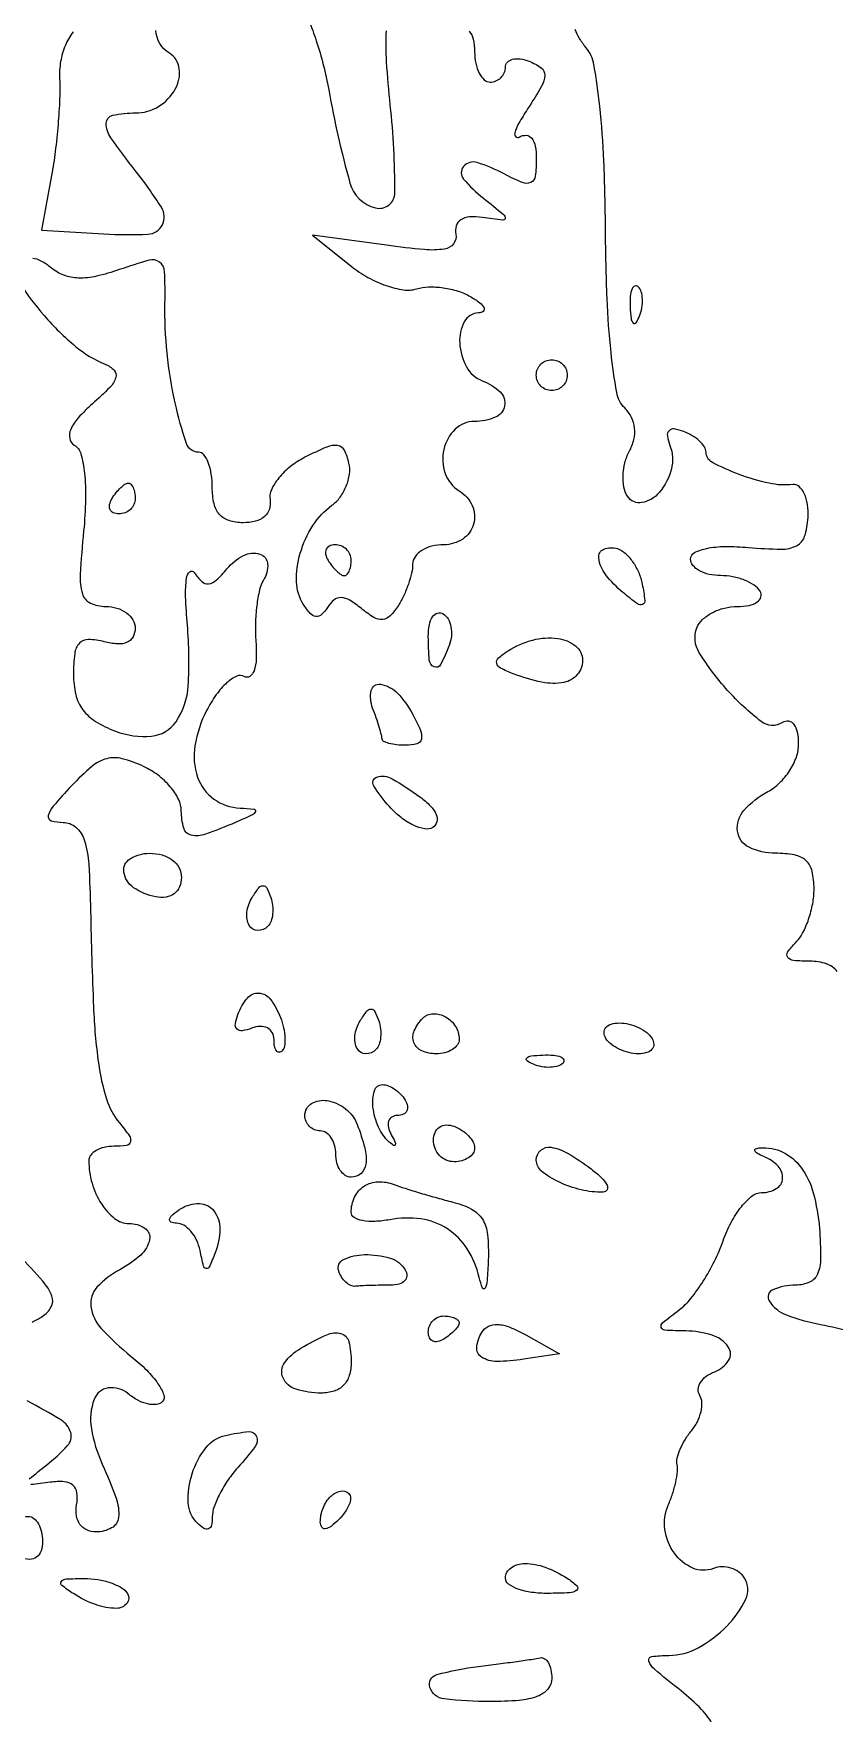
# Model space of a CAD drawing. Extents: x 0 to 4160, y 0 to 3120.
# Drawn here: x 3178.4 to 3230.3, y 1473.2 to 1582.1 of the extents above; entities that cross this region are included whole.
import ezdxf

# ---------------------------------------------------------------- set-up
doc = ezdxf.new("R2010")
doc.units = 0

msp = doc.modelspace()

# ---------------------------------------------------------------- linework, layer by layer
for points in [[(4159.499279, 606.274193, 0.000001), (4159.667734, 974.478125, 0.000057), (4159.806661, 1380.08378, 0.000034), (4159.883999, 1862.25), (4160, 3120), (3296.563358, 3120), (2433.126717, 3120)], [(757.647081, 3119.740147, 0.000002), (520.492565, 3119.487217, 0.4139)], [(1964.75, 0.149832, 0.000016), (2717.930904, 0.232101, 0.000028), (3351.473438, 0.357111)], [(3196.255519, 1582.987944, -0.017979), (3196.740102, 1581.67932, -0.018073), (3197.192853, 1580.119802, -0.017012), (3197.542139, 1578.5, 0.022748), (3198.918281, 1572.455404, 0.270355), (3200.570428, 1570.84252, 0.486912), (3201.829841, 1571.821891, 0.027577), (3201.536903, 1577.5, -0.010701), (3201.29643, 1580.312852, -0.028448), (3201.282319, 1582.328277, -0.037228)], [(3206.640525, 1582.293393, -0.141656), (3206.913702, 1581.784074, -0.052766), (3207, 1580.968615, 0.048824), (3207.073741, 1580.215246, 0.068824), (3207.29375, 1579.578281, 0.089007), (3207.618169, 1579.149351, 0.188615), (3208, 1579, 0.095827), (3208.381687, 1579.07383, 0.097132), (3208.70625, 1579.284531, 0.098664), (3208.923543, 1579.599, 0.102345), (3209, 1579.968615, -0.189513), (3209.125556, 1580.287979, -0.145911), (3209.451166, 1580.479571, -0.098), (3209.947706, 1580.502777, -0.054487), (3210.535885, 1580.347856, -0.06695), (3211.30926, 1579.925251, -0.247507), (3211.544336, 1579.440743, -0.123724), (3211.338677, 1578.724827, -0.013528), (3210.432159, 1577.256117, 0.016628), (3209.871169, 1576.334487, 0.056866), (3209.598402, 1575.689201, 0.292559), (3209.666517, 1575.4549, 0.329233), (3209.896273, 1575.435893, -0.153251), (3210.341763, 1575.549379, -0.216452), (3210.699672, 1575.362582, -0.123622), (3210.929478, 1574.844441, -0.04289), (3211, 1574.023833, -0.031694), (3210.928469, 1572.896495, -0.256831), (3210.634271, 1572.492594, -0.213229), (3210.090381, 1572.482635, -0.022389), (3208.914354, 1573.045837, 0.046588), (3207.16306, 1573.78274, 0.301998), (3206.288584, 1573.529956, 0.364262), (3206.285183, 1572.71518, 0.052408), (3207.573001, 1571.462413, -0.003239), (3208.878371, 1570.421068, -0.24201), (3208.984428, 1570.181047, -0.430569), (3208.83303, 1570.053832, -0.005854), (3207.5, 1570.222745, 0.050712), (3206.673494, 1570.252853, 0.126533), (3206.103411, 1570.066048, 0.179861), (3205.812407, 1569.680454, 0.125437), (3205.789839, 1569.130482, -0.228745), (3205.638945, 1568.517046, -0.182684), (3205.040373, 1568.175545, -0.062731), (3203.745415, 1568.13437, -0.01069), (3201.289839, 1568.417738), (3196.5, 1569.074512), (3199, 1567.067837, 0.042442), (3200.084449, 1566.339325, 0.042752), (3201.27376, 1565.806428, 0.046326), (3202.389044, 1565.529699, 0.112508), (3203.229821, 1565.591564, -0.068596), (3204.021318, 1565.719736, -0.041401), (3204.971497, 1565.663429, -0.040706), (3205.925053, 1565.446876, -0.055692), (3206.729821, 1565.091392, -0.028959), (3207.334162, 1564.691009, -0.118533), (3207.612822, 1564.354616, -0.363602), (3207.55882, 1564.135497, -0.153016), (3207.25, 1564.030409, 0.272264), (3206.333224, 1563.460777, 0.135839), (3206.034043, 1562.078578, 0.111438), (3206.47658, 1560.532748, 0.177739), (3207.5, 1559.638374, -0.098645), (3208.652194, 1558.911083, -0.254908), (3208.94416, 1558.005536, -0.253424), (3208.341093, 1557.265375, -0.09799), (3207, 1557, 0.193987), (3205.74068, 1556.492312, 0.14748), (3205.005255, 1555.182221, 0.139409), (3205.096176, 1553.626156, 0.172127), (3206, 1552.5, -0.148632), (3206.847111, 1551.538273, -0.178179), (3206.936213, 1550.342191, -0.177865), (3206.228473, 1549.372218, -0.14817), (3205, 1549, 0.060533), (3204.234059, 1548.90693, 0.078496), (3203.583002, 1548.632812, 0.095937), (3203.144102, 1548.226823, 0.156456), (3202.984687, 1547.75, -0.053929), (3202.91458, 1547.168597, -0.025888), (3202.707009, 1546.445451, -0.025314), (3202.409862, 1545.705587, -0.032924), (3202.060903, 1545.064302, -0.052434), (3201.530735, 1544.393657, -0.180212), (3201.037045, 1544.160945, -0.157662), (3200.467351, 1544.293651, -0.037796), (3199.665243, 1544.86286, 0.035772), (3198.909599, 1545.403703, 0.129174), (3198.347601, 1545.573107, 0.180325), (3197.885888, 1545.419602, 0.085063), (3197.464028, 1544.941796, -0.065199), (3197.081918, 1544.472918, -0.224857), (3196.718747, 1544.354803, -0.18083), (3196.339523, 1544.554992, -0.041642), (3195.897828, 1545.143237, -0.135096), (3195.458749, 1546.602609, -0.076452), (3195.69783, 1548.446819, -0.072329), (3196.512415, 1550.242215, -0.092534), (3197.754257, 1551.562259, 0.077227), (3198.286984, 1552.095116, 0.061742), (3198.682279, 1552.805472, 0.062745), (3198.886986, 1553.577636, 0.086888), (3198.858741, 1554.292012, 0.064862), (3198.561349, 1555.12635, 0.246637), (3198.124038, 1555.435411, 0.135316), (3197.4173, 1555.337696, 0.016816), (3196, 1554.670429, 0.047632), (3195.061738, 1554.070571, 0.055542), (3194.306235, 1553.330622, 0.064247), (3193.83242, 1552.568986, 0.149084), (3193.744628, 1551.9088, -0.121276), (3193.698016, 1551.309242, -0.138311), (3193.376784, 1550.833437, -0.11254), (3192.791449, 1550.530236, -0.063536), (3191.994628, 1550.428571, -0.074408), (3191.085911, 1550.564557, -0.139956), (3190.468162, 1550.965055, -0.125745), (3190.114208, 1551.666512, -0.054339), (3190, 1552.714286, 0.036939), (3189.935241, 1553.589644, 0.05563), (3189.73959, 1554.328571, 0.072963), (3189.453145, 1554.833943, 0.23137), (3189.113499, 1555, -0.3225), (3188.326386, 1555.56662, -0.025457), (3187.593449, 1558.194283, -0.030091), (3187.07022, 1561.41703, -0.029623), (3186.933865, 1564.696299, 0.01536), (3186.907455, 1566.720425, 0.228849), (3186.581108, 1567.326828, 0.229131), (3185.903511, 1567.447782, 0.015398), (3183.974288, 1566.841192, -0.027103), (3182.485276, 1566.411026, -0.062644), (3181.329121, 1566.292781, -0.082378), (3180.388106, 1566.471406, -0.085394), (3179.568138, 1566.943451, 0.044298), (3178.909888, 1567.397841, 0.11548), (3178.361346, 1567.558972, 0.159243)], [(3180.975766, 1582.2495, 0.063913), (3180.475987, 1581.38571, 0.057963), (3180.170301, 1580.326951, 0.053086), (3180.103133, 1579.193816, -0.022131), (3180.106484, 1577.910036, -0.010302), (3180.002873, 1576.247702, -0.010184), (3179.822292, 1574.504419, -0.014008), (3179.584409, 1572.947297), (3178.939346, 1569.394594), (3182.969673, 1569.156787, 0.025637), (3185.830515, 1569.134832, 0.27379), (3186.765411, 1569.744769, 0.262935), (3186.701738, 1570.880924, 0.02408), (3185, 1573.272871, -0.01263), (3183.420567, 1575.388655, -0.157385), (3183.124853, 1576.331943, -0.354222), (3183.552752, 1576.851155, -0.050205), (3185.031385, 1577, 0.137645), (3186.507431, 1577.414187, 0.128016), (3187.601277, 1578.544489, 0.162031), (3187.860038, 1579.867899, 0.225994), (3187.216251, 1580.866349, -0.24611), (3186.34009, 1582.346088, -0.010046)], [(3230.495223, 1521.342076, 0.151209), (3229.798175, 1521.832509, 0.078406), (3228.736642, 1522, -0.020801), (3227.675904, 1522.044147, -0.209185), (3227.295134, 1522.25, -0.331857), (3227.287586, 1522.594303, -0.041642), (3227.8, 1523.2, 0.075503), (3228.260236, 1523.825061, 0.038434), (3228.6475, 1524.723125, 0.037078), (3228.911582, 1525.73134, 0.045545), (3229, 1526.7, 0.055114), (3228.874683, 1527.833436, 0.152877), (3228.478261, 1528.52, 0.141861), (3227.738729, 1528.888166, 0.045049), (3226.5, 1529, -0.111907), (3224.789282, 1529.387738, -0.25552), (3224.039504, 1530.427634, -0.215534), (3224.458871, 1531.782288, -0.088885), (3226, 1533, 0.070299), (3226.764912, 1533.559778, 0.05627), (3227.4125, 1534.350448, 0.057679), (3227.852015, 1535.240707, 0.086052), (3228, 1536.094201, 0.04767), (3227.927852, 1536.849214, 0.11615), (3227.700397, 1537.356094, 0.198532), (3227.357078, 1537.555303, 0.173555), (3226.948731, 1537.468314, -0.312639), (3225.574751, 1537.540445, -0.04475), (3223.393703, 1539.563813, -0.044411), (3221.560522, 1542.002054, -0.234757), (3221.406936, 1543.618075, -0.114604), (3221.764486, 1544.146786, -0.065771), (3222.395512, 1544.594059, -0.060303), (3223.1888, 1544.897008, -0.06116), (3224.027632, 1545, 0.047067), (3224.785336, 1545.071484, 0.102478), (3225.322431, 1545.29375, 0.180106), (3225.555628, 1545.621929, 0.20661), (3225.5, 1546, 0.111412), (3225.123976, 1546.383556, 0.050262), (3224.49335, 1546.70625, 0.046318), (3223.729296, 1546.925923, 0.046881), (3222.940983, 1547, -0.053589), (3222.198413, 1547.079816, -0.073356), (3221.570164, 1547.316722, -0.093117), (3221.148404, 1547.66677, -0.174837), (3221, 1548.078204, -0.282106), (3221.252968, 1548.490879, -0.068424), (3222.042094, 1548.764989, -0.047407), (3223.233608, 1548.888082, -0.023912), (3224.74436, 1548.828204, 0.017107), (3226.871223, 1548.714908, 0.121378), (3227.871383, 1548.941259, 0.203483), (3228.390042, 1549.550611, 0.062789), (3228.608429, 1550.762622, 0.047324), (3228.572636, 1551.620061, 0.07474), (3228.365716, 1552.325023, 0.104932), (3228.029101, 1552.773562, 0.209533), (3227.61407, 1552.904135, -0.081604), (3226.093446, 1552.987189, -0.035364), (3224.144952, 1553.564633, -0.030038), (3222.408104, 1554.337898, -0.279957), (3222, 1555.009643, 0.149787), (3221.896559, 1555.347189, 0.05821), (3221.574335, 1555.721304, 0.050805), (3221.105352, 1556.07192, 0.043537), (3220.550928, 1556.342084, 0.051636), (3219.9368, 1556.507579, 0.243463), (3219.60089, 1556.397161, 0.23966), (3219.493773, 1556.057066, 0.050314), (3219.662803, 1555.436338, -0.155418), (3219.751132, 1553.916156, -0.112248), (3218.97105, 1552.395135, -0.173203), (3217.846167, 1551.735526, -0.310587), (3216.908047, 1552.148784, -0.093659), (3216.678635, 1552.74592, -0.054984), (3216.624801, 1553.511861, -0.052363), (3216.742136, 1554.319236, -0.060686), (3217.022971, 1555.042922, 0.064095), (3217.317685, 1555.817934, 0.084917), (3217.367331, 1556.569713, 0.089754), (3217.165919, 1557.263572, 0.081141), (3216.729288, 1557.870712, -0.154258), (3216.213045, 1558.864028, -0.01643), (3215.844391, 1561.473692, -0.016904), (3215.586668, 1564.965502, -0.008299), (3215.482933, 1569.422217, 0.008548), (3215.377111, 1573.873166, 0.016494), (3215.114166, 1577.427187, 0.016453), (3214.736476, 1580.11239, 0.130758), (3214.215516, 1581.240319, -0.034941), (3213.792627, 1581.829095, -0.050741), (3213.513639, 1582.404258, -0.063529)], [(3177.547334, 1565.927886, 0.035276), (3179.108632, 1563.855254, 0.039321), (3181.135503, 1561.865857, 0.078476), (3183.056818, 1560.711982, -0.106204), (3183.638238, 1560.31777, -0.275288), (3183.747412, 1559.843153, -0.118013), (3183.353186, 1559.194507, -0.017457), (3182.228505, 1558.136556, 0.028906), (3181.316192, 1557.238146, 0.080133), (3180.827664, 1556.484887, 0.150178), (3180.758434, 1555.89742, 0.212201), (3181.051471, 1555.468189, -0.189771), (3181.478432, 1554.897291, -0.039554), (3181.716658, 1553.645044, -0.033384), (3181.787984, 1551.95516, -0.018551), (3181.66085, 1549.895887, 0.010048), (3181.438901, 1547.080135, 0.085755), (3181.580545, 1545.826692, 0.214804), (3182.096909, 1545.22203, 0.110654), (3183.087884, 1545, -0.07189), (3183.818588, 1544.894394, -0.086993), (3184.438316, 1544.586876, -0.100404), (3184.852622, 1544.129931, -0.1349), (3185, 1543.59362, -0.121219), (3184.861786, 1543.031896, -0.169691), (3184.487449, 1542.681695, -0.120594), (3183.863891, 1542.570873, -0.047946), (3183, 1542.710251, 0.056429), (3181.974062, 1542.858009, 0.214301), (3181.389793, 1542.616533, 0.160988), (3181.080678, 1541.955522, 0.029556), (3181, 1540.591881, 0.057794), (3181.151225, 1539.287932, 0.101902), (3181.605356, 1538.308142, 0.095989), (3182.431976, 1537.5499, 0.046926), (3183.720276, 1536.916251, 0.114058), (3186.064109, 1536.595062, 0.224686), (3187.647766, 1537.529297, 0.134937), (3188.439407, 1539.859211, 0.036353), (3188.386632, 1543.799064, -0.012334), (3188.273892, 1545.632864, -0.041503), (3188.329397, 1546.832788, -0.178212), (3188.542138, 1547.239532, -0.461093), (3188.828785, 1547.202666, 0.059375), (3189.317785, 1546.61905, 0.220178), (3189.761872, 1546.471229, 0.162594), (3190.256909, 1546.700952, 0.030316), (3190.951578, 1547.441655, -0.100479), (3192.01933, 1548.301202, -0.196796), (3193.088584, 1548.396483, -0.313528), (3193.587128, 1547.75861, -0.153523), (3193.320473, 1546.709519, 0.082254), (3193.060306, 1546.075576, 0.025577), (3192.881327, 1545.05828, 0.024801), (3192.794836, 1543.882345, 0.024975), (3192.82555, 1542.706382, -0.028135), (3192.847269, 1541.609358, -0.072744), (3192.704583, 1540.832702, -0.163921), (3192.426082, 1540.467775, -0.295024), (3192.063977, 1540.46046, 0.253984), (3191.583145, 1540.487475, 0.07404), (3190.945304, 1540.061203, 0.05469), (3190.258801, 1539.285671, 0.034528), (3189.630215, 1538.251808, 0.078781), (3188.875885, 1535.975642, 0.123965), (3189.047548, 1533.934276, 0.155181), (3190.09886, 1532.517742, 0.146818), (3191.79969, 1531.929715, -0.014828), (3192.686246, 1531.866693, -0.477519), (3192.790019, 1531.708016, -0.209421), (3192.595917, 1531.488797, -0.00684), (3191.5, 1531, -0.015905), (3189.548941, 1530.234151, -0.139107), (3188.630567, 1530.173633, -0.278396), (3188.149936, 1530.624701, -0.067506), (3187.992198, 1531.75, 0.116038), (3187.811617, 1532.502564, 0.05927), (3187.272092, 1533.317235, 0.054133), (3186.482711, 1534.066437, 0.054306), (3185.55173, 1534.62782, 0.043569), (3184.157476, 1535.132082, 0.131163), (3183.154479, 1535.131194, 0.111877), (3182.191345, 1534.624193, 0.027314), (3180.885218, 1533.37782, 0.009949), (3179.682709, 1532.045659, 0.121413), (3179.372235, 1531.43859, 0.397497), (3179.562297, 1531.110897, 0.072255), (3180.325686, 1531, -0.179873), (3181.160148, 1530.689768, -0.140297), (3181.694405, 1529.874569, -0.059753), (3181.988361, 1528.277324, -0.010748), (3182.112982, 1525.25, 0.005229), (3182.300317, 1519.029154, 0.02364), (3182.618864, 1515.411841, 0.041481), (3183.135163, 1513.081378, 0.098261), (3183.97859, 1511.525798, -0.019399), (3184.617237, 1510.692516, -0.214305), (3184.695869, 1510.289986, -0.309642), (3184.441843, 1510.057604, -0.035107), (3183.622445, 1510, 0.054641), (3183.001781, 1509.931969, 0.0743), (3182.476593, 1509.730275, 0.093875), (3182.124205, 1509.432134, 0.172016), (3182, 1509.081787, 0.070098), (3182.207177, 1507.61129, 0.072237), (3182.812146, 1506.271585, 0.083782), (3183.667999, 1505.325864, 0.168587), (3184.606989, 1505, -0.146295), (3185.630362, 1504.694023, -0.306428), (3185.935694, 1503.961764, -0.161399), (3185.357626, 1502.951381, -0.059994), (3184, 1502, 0.083563), (3182.523067, 1500.858151, 0.223232), (3182.131163, 1499.620485, 0.154727), (3182.806208, 1498.185194, 0.037486), (3184.75, 1496.377201, -0.02762), (3185.751457, 1495.481867, -0.045411), (3186.478974, 1494.609849, -0.059286), (3186.864847, 1493.879583, -0.295353), (3186.774166, 1493.447135, -0.174746), (3186.383398, 1493.261389, -0.082001), (3185.817298, 1493.298757, -0.066003), (3185.168302, 1493.544053, -0.049927), (3184.535999, 1493.970123, 0.210275), (3183.259505, 1494.334716, 0.278214), (3182.339218, 1493.592034, 0.129264), (3182.164296, 1491.695844, 0.065698), (3182.86854, 1489.389177, -0.020094), (3183.762335, 1487.198257, -0.110659), (3183.922551, 1485.940926, -0.248798), (3183.475972, 1485.261339, -0.126094), (3182.456163, 1485, -0.106017), (3181.859011, 1485.128056, -0.132787), (3181.422467, 1485.485803, -0.12006), (3181.1977, 1486.046474, -0.077316), (3181.206163, 1486.75, 0.070648), (3181.226128, 1487.539145, 0.187897), (3180.966738, 1488.028712, 0.163163), (3180.411963, 1488.255864, 0.050768), (3179.5, 1488.222745, -0.006849), (3178.235859, 1488.065117, -0.382027)], [(3222.46217, 1472.450211, 0.075024), (3221.704005, 1473.492225, 0.029299), (3220.378278, 1474.686882, -0.005871), (3218.648969, 1476.104293, -0.137175), (3218.294221, 1476.623047, -0.472125), (3218.477724, 1476.918985, -0.032806), (3219.595012, 1476.995033, 0.126012), (3221.484256, 1477.483626, 0.073268), (3223.360159, 1478.909849, 0.081899), (3224.569412, 1480.636212, 0.255656), (3224.496811, 1482.00516, 0.098961), (3224.129543, 1482.398721, 0.081285), (3223.613628, 1482.654621, 0.079372), (3223.03114, 1482.736604, 0.087176), (3222.471962, 1482.627615, -0.196453), (3221.136529, 1482.656409, -0.136513), (3219.949935, 1483.617678, -0.12016), (3219.332099, 1485.167233, -0.138977), (3219.546883, 1486.737265, 0.024274), (3219.827568, 1487.474895, 0.024558), (3220.034201, 1488.233429, 0.025274), (3220.147597, 1488.90894, 0.084869), (3220.123672, 1489.35526, -0.115141), (3220.126368, 1489.77732, -0.040584), (3220.316114, 1490.356125, -0.037695), (3220.636289, 1490.981372, -0.036043), (3221.051003, 1491.561455, 0.055616), (3221.4366, 1492.147943, 0.059712), (3221.672357, 1492.79139, 0.067193), (3221.731295, 1493.39247, 0.130007), (3221.591833, 1493.85141, -0.159669), (3221.494147, 1494.256002, -0.122274), (3221.63952, 1494.690174, -0.095341), (3222.016632, 1495.089703, -0.064524), (3222.569126, 1495.388152, 0.160116), (3223.460491, 1496.1148, 0.305781), (3223.4391, 1496.998895, 0.1637), (3222.394709, 1497.758106, 0.072512), (3220.690983, 1498.031803, -0.009008), (3219.336883, 1498.075867, -0.312184), (3219.097102, 1498.260331, -0.308222), (3219.183573, 1498.552122, -0.008867), (3220.254429, 1499.395284, 0.061599), (3221.005021, 1500.12647, 0.027011), (3221.814679, 1501.257134, 0.026231), (3222.554818, 1502.564986, 0.031787), (3223.102254, 1503.863481, -0.037296), (3223.623984, 1505.063926, -0.046919), (3224.286354, 1506.078648, -0.0543), (3224.982804, 1506.781847, -0.172101), (3225.597825, 1507, 0.131517), (3226.553303, 1507.255746, 0.250748), (3226.961686, 1507.912414, 0.210864), (3226.666873, 1508.718464, 0.105638), (3225.75, 1509.337719, -0.027081), (3225.32303, 1509.537518, -0.167635), (3225.160937, 1509.712635, -0.426864), (3225.214739, 1509.842674, -0.077169), (3225.5, 1509.90574, -0.128056), (3226.971739, 1509.6209, -0.123368), (3228.141788, 1508.652465, -0.092589), (3228.945826, 1506.984801, -0.046536), (3229.346406, 1504.673333, -0.018418), (3229.427221, 1502.739222, -0.100147), (3229.225324, 1501.715392, -0.191855), (3228.71217, 1501.189806, -0.104948), (3227.817847, 1501, 0.098979), (3226.328306, 1500.702216, 0.463873), (3226.097603, 1499.97577, 0.163521), (3227.204946, 1499.070245, 0.043991), (3229.42146, 1498.448756, -0.022114), (3231.477064, 1497.968174, -0.171657)], [(3178.316197, 1498.603632, 0.032225), (3178.97104, 1498.96094, 0.12839), (3179.55533, 1499.586252, 0.217972), (3179.602306, 1500.287555, 0.090269), (3179.02161, 1501.251059, 0.013423), (3177.47104, 1502.917849, 0.025501)], [(3178.139446, 1488.434132, -0.005031), (3179.25, 1489.332988, 0.037471), (3180.622791, 1490.599814, 0.26657), (3180.82099, 1491.447867, 0.184407), (3180.193698, 1492.26258, 0.018172), (3178, 1493.5, -0.06686)]]:
    msp.add_lwpolyline(points, format="xyb")
for points in [[(3217.078947, 1564.416667, 0.018894), (3217.137993, 1563.670344, 0.168741), (3217.279315, 1563.37858, 0.470617), (3217.461564, 1563.395823, 0.054073), (3217.683114, 1563.8125, 0.051402), (3217.839148, 1564.359369, 0.05415), (3217.876576, 1564.916927, 0.060344), (3217.797407, 1565.402231, 0.126455), (3217.604167, 1565.729167, 0.296942), (3217.385309, 1565.77538, 0.208169), (3217.200665, 1565.592839, 0.077125), (3217.089945, 1565.112848, 0.028489)], [(3213, 1560, -0.099038), (3212.923658, 1559.618362, -0.097945), (3212.70625, 1559.29375, -0.097945), (3212.381638, 1559.076342, -0.099038), (3212, 1559, -0.099038), (3211.618362, 1559.076342, -0.097945), (3211.29375, 1559.29375, -0.097945), (3211.076342, 1559.618362, -0.099038), (3211, 1560, -0.099038), (3211.076342, 1560.381638, -0.097945), (3211.29375, 1560.70625, -0.097945), (3211.618362, 1560.923658, -0.099038), (3212, 1561, -0.099038), (3212.381638, 1560.923658, -0.097945), (3212.70625, 1560.70625, -0.097945), (3212.923658, 1560.381638, -0.099038)], [(3185, 1552, -0.105053), (3184.918938, 1551.618444, -0.099167), (3184.688914, 1551.29375, -0.09642), (3184.345238, 1551.076123, -0.093332), (3183.940983, 1551, -0.108972), (3183.586039, 1551.078288, -0.182303), (3183.3746, 1551.29375, -0.161196), (3183.343488, 1551.6179, -0.082592), (3183.5, 1552, -0.029505), (3183.768994, 1552.382774, -0.035638), (3184.066025, 1552.70625, -0.038439), (3184.34829, 1552.934461, -0.151918), (3184.559017, 1553, -0.210953), (3184.727648, 1552.92554, -0.081139), (3184.870461, 1552.70625, -0.061769), (3184.967655, 1552.382849, -0.042167)], [(3197.5, 1548, 0.029505), (3197.768994, 1547.617226, 0.035638), (3198.066025, 1547.29375, 0.038439), (3198.34829, 1547.065539, 0.151918), (3198.559017, 1547, 0.210953), (3198.727648, 1547.07446, 0.081139), (3198.870461, 1547.29375, 0.061769), (3198.967655, 1547.617151, 0.042167), (3199, 1548, 0.105053), (3198.918938, 1548.381556, 0.099167), (3198.688914, 1548.70625, 0.09642), (3198.345238, 1548.923877, 0.093332), (3197.940983, 1549, 0.108972), (3197.586039, 1548.921712, 0.182303), (3197.3746, 1548.70625, 0.161196), (3197.343488, 1548.3821, 0.082592)], [(3217.865339, 1546.448966, -0.016462), (3218.033766, 1545.395182, -0.332895), (3217.882946, 1545.130014, -0.269635), (3217.547973, 1545.168979, -0.012546), (3216.615339, 1545.904277, -0.054734), (3215.49731, 1547.060251, -0.133711), (3215.04699, 1548.144934, -0.338837), (3215.380587, 1548.71991, -0.180186), (3216.25, 1548.750467, -0.105041), (3216.755438, 1548.453828, -0.054749), (3217.240131, 1547.902719, -0.050949), (3217.632812, 1547.200973, -0.05429)], [(3205.349337, 1542.467975, -0.027681), (3204.794126, 1541.230543, -0.395517), (3204.377209, 1541.082867, -0.275668), (3204.063011, 1541.523001, -0.020503), (3204, 1543.059017, -0.045552), (3204.068264, 1543.806756, -0.099152), (3204.280921, 1544.339579, -0.177225), (3204.594852, 1544.57458, -0.214542), (3204.956326, 1544.526992, -0.126981), (3205.279146, 1544.190464, -0.081026), (3205.466258, 1543.678351, -0.072258), (3205.493102, 1543.073335, -0.066719)], [(3214, 1541.5, -0.1805), (3213.656751, 1540.580149, -0.168456), (3212.78401, 1540.077309, -0.099123), (3211.364394, 1540.08962, -0.040055), (3209.497942, 1540.639163, -0.026892), (3208.677792, 1541.005596, -0.222828), (3208.434782, 1541.319776, -0.274684), (3208.546388, 1541.660796, -0.038367), (3209.166154, 1542.123851, -0.076648), (3210.771876, 1542.825522, -0.097136), (3212.3842, 1542.930979, -0.136872), (3213.547585, 1542.438556, -0.228439)], [(3203, 1538, -0.0226), (3203.499454, 1536.955954, -0.158653), (3203.547449, 1536.401388, -0.275318), (3203.254769, 1536.09693, -0.067049), (3202.535184, 1536, -0.025747), (3201.946904, 1536.030313, -0.040772), (3201.45096, 1536.12285, -0.049207), (3201.09993, 1536.256705, -0.284352), (3201, 1536.418213, 0.065182), (3200.967516, 1536.666328, 0.008575), (3200.821697, 1537.178225, 0.009838), (3200.625425, 1537.781926, 0.008099), (3200.393011, 1538.418213, -0.142908), (3200.299683, 1539.546709, -0.401873), (3200.891951, 1539.956418, -0.162996), (3201.999615, 1539.376635, -0.068616)], [(3203.460361, 1532.652643, -0.041085), (3204.140191, 1532.064166, -0.095247), (3204.511373, 1531.504068, -0.162168), (3204.54624, 1531.032475, -0.19478), (3204.285137, 1530.676225, -0.185153), (3203.765872, 1530.577751, -0.067313), (3203.040874, 1530.812523, -0.055238), (3202.238182, 1531.313487, -0.041752), (3201.478659, 1532.023581, -0.046055), (3200.461337, 1533.379963, -0.487656), (3200.669501, 1533.939823, -0.210764), (3201.647602, 1533.833702, -0.026969)], [(3188, 1527.426676, -0.099154), (3187.878535, 1526.820192, -0.133817), (3187.53647, 1526.380696, -0.126354), (3187.00171, 1526.159635, -0.083236), (3186.332866, 1526.176676, -0.100818), (3184.900237, 1526.769787, -0.210781), (3184.270086, 1527.770795, -0.297834), (3184.672718, 1528.642779, -0.14074), (3185.916667, 1529, -0.066422), (3186.751548, 1528.888599, -0.09567), (3187.41896, 1528.561201, -0.111791), (3187.84677, 1528.054646, -0.12024)], [(3193.604167, 1524.270833, -0.198339), (3192.941134, 1523.995338, -0.274516), (3192.399603, 1524.315272, -0.160291), (3192.239822, 1525.176395, -0.105175), (3192.582949, 1526.134215, -0.024362), (3193.012891, 1526.759582, -0.233206), (3193.294341, 1526.899578, -0.286646), (3193.536207, 1526.749629, -0.033951), (3193.787251, 1526.138246, -0.052621), (3193.903448, 1525.610215, -0.052345), (3193.907167, 1525.068604, -0.057227), (3193.805016, 1524.594136, -0.115259)], [(3194.41655, 1518.356872, -0.035758), (3194.619301, 1517.689446, -0.043552), (3194.70807, 1517.042623, -0.04919), (3194.681697, 1516.504412, -0.160901), (3194.523539, 1516.190205, -0.1943), (3194.326424, 1516.106499, -0.249814), (3194.153789, 1516.194592, -0.113264), (3194.035989, 1516.486322, -0.039573), (3194, 1516.940322, 0.127928), (3193.885297, 1517.381295, 0.151657), (3193.574715, 1517.676978, 0.127958), (3193.105044, 1517.774767, 0.079454), (3192.550928, 1517.657916, -0.051615), (3191.938818, 1517.492937, -0.240886), (3191.601855, 1517.601855, -0.240886), (3191.492937, 1517.938818, -0.051615), (3191.657916, 1518.550928, -0.080126), (3192.276371, 1519.615426, -0.243338), (3193.021871, 1519.936937, -0.219262), (3193.777049, 1519.522495, -0.067797)], [(3200.604167, 1516.270833, -0.198339), (3199.941134, 1515.995338, -0.274516), (3199.399603, 1516.315272, -0.160291), (3199.239822, 1517.176395, -0.105175), (3199.582949, 1518.134215, -0.024362), (3200.012891, 1518.759582, -0.233206), (3200.294341, 1518.899578, -0.286646), (3200.536207, 1518.749629, -0.033951), (3200.787251, 1518.138246, -0.052621), (3200.903448, 1517.610215, -0.052345), (3200.907167, 1517.068604, -0.057227), (3200.805016, 1516.594136, -0.115259)], [(3206, 1516.940983, -0.156819), (3205.8846, 1516.582093, -0.097386), (3205.559375, 1516.276414, -0.079459), (3205.073598, 1516.070066, -0.06085), (3204.5, 1516, -0.103624), (3203.575357, 1516.193711, -0.202875), (3203.067517, 1516.730754, -0.1934), (3203.086489, 1517.491235, -0.094876), (3203.63948, 1518.306147, -0.191124), (3204.316568, 1518.598585, -0.139481), (3205.119339, 1518.396031, -0.123736), (3205.764316, 1517.769921, -0.139398)], [(3218.5, 1517, -0.131946), (3218.613866, 1516.620091, -0.190139), (3218.495862, 1516.29375, -0.14379), (3218.146634, 1516.073627, -0.069308), (3217.618034, 1516, -0.059645), (3216.99842, 1516.074178, -0.050746), (3216.377112, 1516.29375, -0.053126), (3215.846464, 1516.617096, -0.091204), (3215.5, 1517, -0.131946), (3215.386134, 1517.379909, -0.190139), (3215.504138, 1517.70625, -0.14379), (3215.853366, 1517.926373, -0.069308), (3216.381966, 1518, -0.059645), (3217.00158, 1517.925822, -0.050746), (3217.622888, 1517.70625, -0.053126), (3218.153536, 1517.382904, -0.091204)], [(3212.729167, 1515.395833, -0.126455), (3212.402231, 1515.202593, -0.060344), (3211.916927, 1515.123424, -0.05415), (3211.359369, 1515.160852, -0.051402), (3210.8125, 1515.316886, -0.054073), (3210.395823, 1515.538436, -0.470617), (3210.37858, 1515.720685, -0.168741), (3210.670344, 1515.862007, -0.018894), (3211.416667, 1515.921053, -0.028489), (3212.112848, 1515.910055, -0.077125), (3212.592839, 1515.799335, -0.208169), (3212.77538, 1515.614691, -0.296942)], [(3202.5, 1513, -0.088621), (3202.651081, 1512.618194, -0.167455), (3202.608064, 1512.29375, -0.177706), (3202.378351, 1512.077418, -0.101261), (3202, 1512, 0.135003), (3201.633309, 1511.899154, 0.183333), (3201.421695, 1511.632812, 0.139046), (3201.408572, 1511.228325, 0.069688), (3201.601308, 1510.75, -0.017337), (3201.840576, 1510.298727, -0.185868), (3201.857913, 1510.096002, -0.505781), (3201.750458, 1510.05653, -0.038483), (3201.464714, 1510.278944, -0.104485), (3200.76647, 1511.248278, -0.075038), (3200.414282, 1512.539723, -0.1), (3200.502737, 1513.604311, -0.333766), (3201.029467, 1514, -0.097077), (3201.401034, 1513.927173, -0.052573), (3201.813092, 1513.70625, -0.049583), (3202.200359, 1513.382514, -0.055521)], [(3199.393011, 1511.418213, -0.028084), (3199.880477, 1509.897767, -0.092405), (3199.953668, 1508.851081, -0.183911), (3199.638808, 1508.243667, -0.184246), (3199, 1508, -0.148195), (3198.618646, 1508.115568, -0.098894), (3198.29375, 1508.440625, -0.082425), (3198.074694, 1508.926543, -0.064853), (3198, 1509.5, 0.064853), (3197.925306, 1510.073457, 0.082425), (3197.70625, 1510.559375, 0.098894), (3197.381354, 1510.884432, 0.148195), (3197, 1511, -0.099038), (3196.618362, 1511.076342, -0.097945), (3196.29375, 1511.29375, -0.097945), (3196.076342, 1511.618362, -0.099038), (3196, 1512, -0.262903), (3196.435769, 1512.77148, -0.179973), (3197.447884, 1512.962269, -0.124039), (3198.641646, 1512.433982, -0.136065)], [(3207, 1509.893011, -0.147551), (3206.897266, 1509.55246, -0.098991), (3206.608333, 1509.262322, -0.082647), (3206.176396, 1509.066719, -0.065168), (3205.666667, 1509, -0.104492), (3205.157915, 1509.107494, -0.099069), (3204.725, 1509.412619, -0.096571), (3204.434859, 1509.868475, -0.09384), (3204.333333, 1510.404659, -0.102873), (3204.43646, 1510.900588, -0.143627), (3204.725, 1511.246403, -0.141557), (3205.158173, 1511.384632, -0.098834), (3205.666667, 1511.29767, -0.054209), (3206.176599, 1511.035608, -0.057165), (3206.608333, 1510.673997, -0.063851), (3206.902252, 1510.272422, -0.126747)], [(3214.55887, 1508.531803, -0.028086), (3215.227851, 1507.964064, -0.083978), (3215.586631, 1507.485547, -0.249981), (3215.582376, 1507.184402, -0.265896), (3215.331787, 1507.031803, -0.064861), (3213.899707, 1507.178851, -0.053775), (3212.453473, 1507.689314, -0.058339), (3211.341631, 1508.391508, -0.226495), (3211, 1509.106989, -0.215978), (3211.289097, 1509.745043, -0.223668), (3211.953089, 1509.935875, -0.093674), (3213.06442, 1509.533936, -0.028438)], [(3205.592901, 1506.387327, -0.057634), (3206.803129, 1505.93035, -0.137269), (3207.501077, 1505.281424, -0.113805), (3207.835875, 1504.278898, -0.033158), (3207.883999, 1502.641592, -0.007782), (3207.812789, 1501.285697, -0.101616), (3207.678741, 1500.802421, -0.648789), (3207.511312, 1500.811363, -0.034103), (3207.299639, 1501.5, 0.083794), (3206.52419, 1503.348359, 0.108713), (3205.234185, 1504.649751, 0.108349), (3203.513464, 1505.292258, 0.082786), (3201.498823, 1505.244526, -0.0351), (3200.541264, 1505.130316, -0.058897), (3199.734029, 1505.1862, -0.085256), (3199.188052, 1505.389765, -0.267043), (3199, 1505.716756, -0.109703), (3199.220956, 1506.711698, -0.140496), (3199.834267, 1507.416315, -0.136195), (3200.74408, 1507.702425, -0.100426), (3201.790666, 1507.526834, 0.013647), (3202.491438, 1507.279643, 0.005162), (3203.483066, 1506.971267, 0.005108), (3204.569072, 1506.657852, 0.00621)], [(3190.187024, 1503.090684, -0.010643), (3189.805426, 1502.181189, -0.340648), (3189.606314, 1502.073546, -0.302093), (3189.430251, 1502.236836, -0.009324), (3189.20622, 1503.25, 0.06098), (3188.983527, 1503.920244, 0.067947), (3188.611358, 1504.490436, 0.077518), (3188.152849, 1504.878286, 0.134392), (3187.676676, 1505.015313, -0.102712), (3187.322764, 1505.093607, -0.379873), (3187.236597, 1505.285374, -0.148768), (3187.437698, 1505.579863, -0.028103), (3187.973607, 1505.962526, -0.148171), (3189.160248, 1506.290553, -0.226155), (3190.096173, 1505.815923, -0.169467), (3190.491208, 1504.627421, -0.090528)], [(3202.5, 1502, -0.139169), (3202.607943, 1501.620352, -0.191142), (3202.478525, 1501.29375, -0.138808), (3202.110654, 1501.073267, -0.066118), (3201.559017, 1501, 0.004235), (3200.908966, 1500.994494, 0.003971), (3200.244992, 1500.977969, 0.003954), (3199.656166, 1500.953971, 0.013611), (3199.275, 1500.925, -0.136666), (3198.971058, 1500.976726, -0.076449), (3198.657708, 1501.187813, -0.06671), (3198.382717, 1501.519541, -0.059365), (3198.191667, 1501.925, -0.381613), (3198.511761, 1502.666822, -0.104608), (3199.863411, 1502.977413, -0.077415), (3201.524831, 1502.748167, -0.183412)], [(3206, 1498.559017, -0.151918), (3205.934461, 1498.34829, -0.038439), (3205.70625, 1498.066025, -0.035638), (3205.382774, 1497.768994, -0.029505), (3205, 1497.5, -0.082592), (3204.6179, 1497.343488, -0.161196), (3204.29375, 1497.3746, -0.182303), (3204.078288, 1497.586039, -0.108972), (3204, 1497.940983, -0.093332), (3204.076123, 1498.345238, -0.09642), (3204.29375, 1498.688914, -0.099167), (3204.618444, 1498.918938, -0.105053), (3205, 1499, -0.042167), (3205.382849, 1498.967655, -0.061769), (3205.70625, 1498.870461, -0.081139), (3205.92554, 1498.727648, -0.210953)], [(3199, 1496, -0.072026), (3198.87494, 1495.136347, -0.121293), (3198.507377, 1494.507601, -0.12387), (3197.896395, 1494.129729, -0.077002), (3197.059017, 1494, -0.075289), (3195.428595, 1494.246905, -0.21347), (3194.584344, 1494.989188, -0.270786), (3194.68193, 1495.962427, -0.104064), (3195.728968, 1496.908131, -0.024916), (3197.427552, 1497.786803, -0.17639), (3198.338334, 1497.858337, -0.274089), (3198.84656, 1497.32889, -0.057541)], [(3210.164136, 1496.191177, -0.034765), (3208.435668, 1496.051919, -0.14706), (3207.448595, 1496.336969, -0.280692), (3207.137931, 1496.979545, -0.11465), (3207.460553, 1497.936173, -0.139103), (3207.895956, 1498.334367, -0.130981), (3208.486228, 1498.456406, -0.083744), (3209.274566, 1498.277055, -0.030342), (3210.310688, 1497.774685), (3212.5, 1496.54396)], [(3191.660536, 1489.17739, 0.03315), (3191.025053, 1488.374097, 0.031292), (3190.487782, 1487.478705, 0.032812), (3190.114505, 1486.625205, 0.086888), (3190, 1485.971259, -0.053219), (3189.942898, 1485.436295, -0.245368), (3189.75, 1485.204423, -0.246522), (3189.450298, 1485.230787, -0.053615), (3189.032753, 1485.567247, -0.186525), (3188.446102, 1486.893058, -0.089505), (3188.692479, 1488.766513, -0.088257), (3189.585032, 1490.458773, -0.173909), (3190.852625, 1491.262371, -0.031609), (3192.36817, 1491.502974, -0.335658), (3192.867628, 1491.194387, -0.258914), (3192.776002, 1490.529898, -0.022963)], [(3198.183333, 1485.783333, -0.034019), (3197.693024, 1485.355562, -0.131573), (3197.322581, 1485.204271, -0.290264), (3197.093678, 1485.31173, -0.142677), (3197, 1485.633333, -0.094783), (3197.175276, 1486.54964, -0.102202), (3197.674729, 1487.309147, -0.145728), (3198.299565, 1487.647242, -0.253202), (3198.85, 1487.483333, -0.212536), (3198.959631, 1487.197768, -0.080535), (3198.867292, 1486.770833, -0.061283), (3198.5985, 1486.274266, -0.041736)], [(3179, 1484.393011, -0.078542), (3178.901426, 1483.769352, -0.157), (3178.612385, 1483.368717, -0.164147), (3178.154409, 1483.222537, -0.087719), (3177.564608, 1483.336834, 0.081369), (3176.984042, 1483.456956, 0.093767), (3176.425224, 1483.375159, 0.103219), (3175.975244, 1483.106626, 0.121348), (3175.701512, 1482.693823, -0.069114), (3175.48711, 1482.284024, -0.121154), (3175.198368, 1482.036028, -0.158954), (3174.883819, 1481.98745, -0.146702), (3174.589286, 1482.130952, -0.352865), (3174.47198, 1482.919654, -0.050547), (3175.506912, 1484.333716, -0.048807), (3176.905233, 1485.611651, -0.162126), (3178.071429, 1486, -0.168892), (3178.425691, 1485.876822, -0.094677), (3178.727232, 1485.527947, -0.07535), (3178.931135, 1485.007716, -0.05584)], [(3213, 1482, -0.043106), (3213.628119, 1481.512621, -0.461139), (3213.616929, 1481.228862, -0.155556), (3213.150937, 1481.054211, -0.011096), (3211.75, 1481.015313, -0.03458), (3210.696678, 1481.082357, -0.052836), (3209.807813, 1481.298248, -0.069028), (3209.19699, 1481.617555, -0.242407), (3209, 1482, -0.251537), (3209.363212, 1482.676305, -0.147327), (3210.2663, 1482.948307, -0.089354), (3211.582896, 1482.711128, -0.05437)], [(3184.5, 1481, -0.320535), (3184.45743, 1480.363698, -0.224569), (3183.783871, 1480.04511, -0.088074), (3182.434617, 1480.284637, -0.055643), (3181, 1481, -0.021402), (3180.259195, 1481.524997, -0.400385), (3180.220225, 1481.783207, -0.230617), (3180.521535, 1481.950013, -0.011327), (3181.690983, 1481.984687, -0.041968), (3182.574963, 1481.916577, -0.044123), (3183.419912, 1481.701752, -0.048375), (3184.108156, 1481.382909, -0.122282)], [(3212, 1475.5, -0.176579), (3211.750359, 1474.815157, -0.128937), (3211.083333, 1474.34375, -0.069535), (3209.888175, 1474.076585, -0.020272), (3208, 1474, -0.029036), (3205.022248, 1474.17307, -0.292011), (3204.101746, 1474.924066, -0.430783), (3204.547461, 1475.749182, -0.034648), (3207.25, 1476.276604, 0.001857), (3208.549349, 1476.442754, 0.002256), (3209.765625, 1476.608461, 0.001901), (3210.787696, 1476.756374, 0.015678), (3211.25, 1476.839963, -0.20787), (3211.535392, 1476.782208, -0.113217), (3211.779687, 1476.512364, -0.079088), (3211.945088, 1476.062636, -0.048683)]]:
    msp.add_lwpolyline(points, format="xyb", close=True)

doc.saveas('drawing.dxf')
